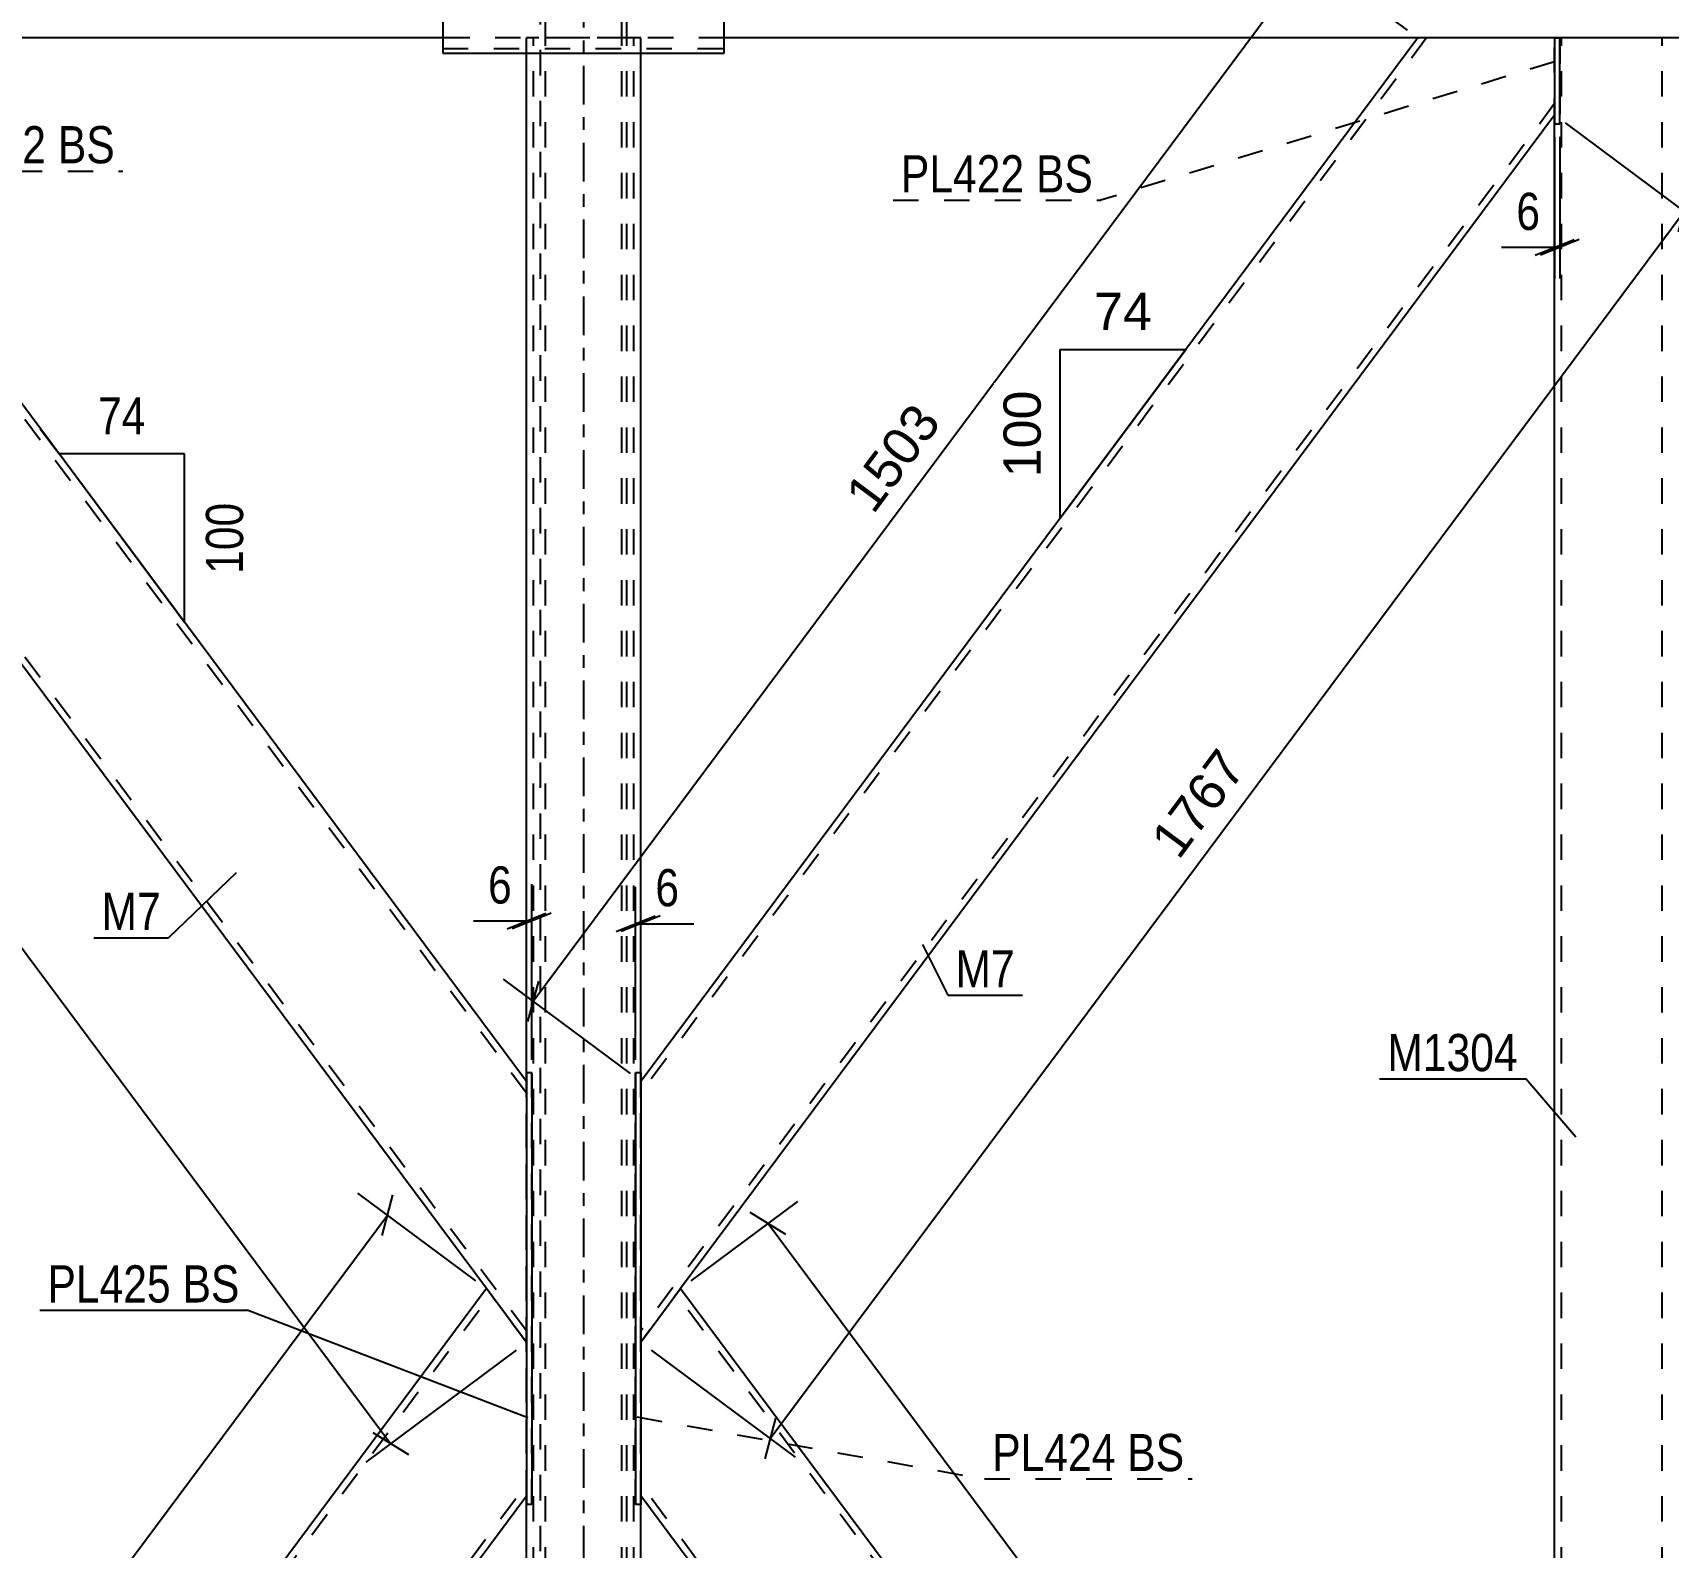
# Model space of a CAD drawing. Header units: millimetres. Extents: x -130 to 1059, y -611 to 230.
# Drawn here: x 86.7 to 212.6, y -126.3 to -9.6 of the extents above; entities that cross this region are included whole.
import ezdxf

# ---------------------------------------------------------------- set-up
doc = ezdxf.new("R2010")
doc.units = ezdxf.units.MM
doc.linetypes.add('DXK_LINE_DOT2', pattern=[3.9198, 1.9599, -1.9599])
doc.linetypes.add('DXK_LINE_DOT3', pattern=[5.9187, 2.979, -0.9799, 0.9799, -0.9799])
doc.styles.add('Arial', font='ARIAL.TTF', dxfattribs={"height": 0.2})
doc.styles.add('Arial Narrow', font='ARIALN.TTF', dxfattribs={"height": 0.2})

# ---------------------------------------------------------------- blocks, each defined once
blk = doc.blocks.new('Part-814407902-1498 - 1390')
at = {"color": 2, "linetype": 'Continuous'}
for p, q in [((193.34, -10), (133.51, -90.37)), ((203.87, -10), (193.38, -10)), ((203.87, -15.96), (136.58, -106.33))]:
    blk.add_line(p, q, dxfattribs=at)
at = {"color": 7, "linetype": 'DXK_LINE_DOT2'}
for p, q in [((194.01, -10), (133.51, -91.26)), ((193.34, -10), (193.38, -10)), ((193.38, -10), (193.34, -10)), ((203.87, -10), (203.87, -15.96)), ((203.87, -15.06), (133.51, -109.57)), ((133.51, -110.46), (133.51, -90.37)), ((136.58, -106.33), (133.51, -110.46))]:
    blk.add_line(p, q, dxfattribs=at)
blk = doc.blocks.new('Part-814407902-1513 - 1390')
at = {"color": 2, "linetype": 'Continuous'}
for p, q in [((133.51, -110.46), (136.58, -106.33)), ((136.58, -106.33), (203.87, -196.71)), ((193.34, -202.67), (133.51, -122.3)), ((203.87, -202.67), (193.38, -202.67))]:
    blk.add_line(p, q, dxfattribs=at)
at = {"color": 7, "linetype": 'DXK_LINE_DOT2'}
for p, q in [((203.87, -197.6), (136.25, -106.78)), ((133.51, -122.3), (133.51, -110.46)), ((194.01, -202.67), (133.51, -121.4)), ((203.87, -202.67), (203.87, -196.71)), ((193.34, -202.67), (193.38, -202.67)), ((193.38, -202.67), (193.34, -202.67))]:
    blk.add_line(p, q, dxfattribs=at)
blk = doc.blocks.new('Part-814407902-1620 - 1390')
at = {"color": 7, "linetype": 'DXK_LINE_DOT3'}
blk.add_line((129.11, 29.28), (129.11, -199.72), dxfattribs=at)
at = {"color": 7, "linetype": 'DXK_LINE_DOT2'}
for p, q in [((125.77, 20.43), (125.77, -202.67)), ((126.17, -202.67), (126.17, 20.43)), ((132.04, -202.67), (132.04, 20.43)), ((132.44, -202.67), (132.44, 20.43))]:
    blk.add_line(p, q, dxfattribs=at)
blk = doc.blocks.new('Part-814407902-1552 - 1390')
at = {"color": 2, "linetype": 'Continuous'}
for p, q in [((139.94, 9.54), (118.27, 9.54)), ((118.27, 9.54), (118.27, -11.18)), ((118.27, 9.18), (139.94, 9.18)), ((139.94, -11.18), (139.94, 9.54)), ((118.27, -11.18), (139.94, -11.18))]:
    blk.add_line(p, q, dxfattribs=at)
at = {"color": 7, "linetype": 'DXK_LINE_DOT2'}
blk.add_line((118.27, -10.82), (139.94, -10.82), dxfattribs=at)
blk = doc.blocks.new('Part-814407902-1664 - 1390')
at = {"color": 2, "linetype": 'Continuous'}
for p, q in [((118.27, -10), (64.83, -10)), ((193.38, -10), (139.94, -10)), ((203.87, -10), (203.87, -10)), ((355.78, -10), (204.27, -10))]:
    blk.add_line(p, q, dxfattribs=at)
at = {"color": 7, "linetype": 'DXK_LINE_DOT2'}
for p, q in [((139.94, -10), (118.27, -10)), ((998.27, -10), (193.38, -10)), ((204.27, -10), (203.87, -10))]:
    blk.add_line(p, q, dxfattribs=at)
blk = doc.blocks.new('Part-814407902-1777 - 1390')
at = {"color": 2, "linetype": 'Continuous'}
for p, q in [((125.11, -89.72), (124.71, -89.72)), ((124.71, -89.72), (124.71, -122.95)), ((125.11, -89.72), (125.11, -122.95)), ((125.11, -122.95), (124.71, -122.95))]:
    blk.add_line(p, q, dxfattribs=at)
blk = doc.blocks.new('Part-814407902-1778 - 1390')
at = {"color": 7, "linetype": 'DXK_LINE_DOT2'}
for p, q in [((124.71, -122.95), (124.71, -89.72)), ((125.11, -89.72), (124.71, -89.72)), ((125.11, -122.95), (125.11, -89.72)), ((125.11, -122.95), (124.71, -122.95))]:
    blk.add_line(p, q, dxfattribs=at)
blk = doc.blocks.new('Part-814407902-1783 - 1390')
at = {"color": 2, "linetype": 'Continuous'}
for p, q in [((204.27, -10), (203.87, -10)), ((203.87, -10), (203.87, -16.62)), ((204.27, -16.62), (204.27, -10)), ((203.87, -16.62), (204.27, -16.62))]:
    blk.add_line(p, q, dxfattribs=at)
blk = doc.blocks.new('Part-814407902-1788 - 1390')
at = {"color": 7, "linetype": 'DXK_LINE_DOT2'}
for p, q in [((203.87, -10), (204.27, -10)), ((203.87, -10), (203.87, -16.62)), ((204.27, -10), (204.27, -16.62)), ((203.87, -16.62), (204.27, -16.62))]:
    blk.add_line(p, q, dxfattribs=at)
blk = doc.blocks.new('Part-814407902-1817 - 1390')
at = {"color": 7, "linetype": 'DXK_LINE_DOT2'}
for p, q in [((133.11, -122.96), (133.11, -89.7)), ((133.51, -89.7), (133.11, -89.7)), ((133.51, -122.96), (133.51, -89.7)), ((133.51, -122.96), (133.11, -122.96))]:
    blk.add_line(p, q, dxfattribs=at)
blk = doc.blocks.new('Part-814407902-1822 - 1390')
at = {"color": 2, "linetype": 'Continuous'}
for p, q in [((133.51, -89.7), (133.11, -89.7)), ((133.11, -89.7), (133.11, -122.96)), ((133.51, -89.7), (133.51, -122.96)), ((133.51, -122.96), (133.11, -122.96))]:
    blk.add_line(p, q, dxfattribs=at)
blk = doc.blocks.new('Part-814407902-1888 - 1390')
at = {"color": 7, "linetype": 'DXK_LINE_DOT2'}
for p, q in [((212.67, -10), (203.87, -10)), ((203.87, -16.62), (203.87, -10)), ((204.4, -202.67), (204.4, -10)), ((212.14, -202.67), (212.14, -10))]:
    blk.add_line(p, q, dxfattribs=at)
at = {"color": 2, "linetype": 'Continuous'}
blk.add_line((203.87, -196.04), (203.87, -16.62), dxfattribs=at)
blk = doc.blocks.new('Part-814407902-1953 - 1390')
at = {"color": 2, "linetype": 'Continuous'}
for p, q in [((121.62, -106.33), (54.34, -196.71)), ((124.71, -110.48), (121.62, -106.33)), ((64.86, -202.67), (124.71, -122.28)), ((63.53, -202.67), (54.34, -202.67)), ((64.47, -202.67), (63.53, -202.67)), ((64.83, -202.67), (64.47, -202.67))]:
    blk.add_line(p, q, dxfattribs=at)
at = {"color": 7, "linetype": 'DXK_LINE_DOT2'}
for p, q in [((54.34, -197.6), (121.96, -106.78)), ((124.71, -122.28), (124.71, -110.48)), ((64.2, -202.67), (124.71, -121.39)), ((54.34, -196.71), (54.34, -202.67)), ((64.04, -202.67), (63.53, -202.67)), ((64.47, -202.67), (64.2, -202.67)), ((64.83, -202.67), (64.86, -202.67)), ((64.86, -202.67), (64.83, -202.67))]:
    blk.add_line(p, q, dxfattribs=at)
blk = doc.blocks.new('Part-814407902-1958 - 1390')
at = {"color": 2, "linetype": 'Continuous'}
for p, q in [((64.83, -10), (54.34, -10)), ((124.71, -90.38), (64.86, -10)), ((121.62, -106.33), (54.34, -15.96))]:
    blk.add_line(p, q, dxfattribs=at)
at = {"color": 7, "linetype": 'DXK_LINE_DOT2'}
for p, q in [((54.34, -15.96), (54.34, -10)), ((124.71, -91.28), (64.2, -10)), ((64.86, -10), (64.83, -10)), ((64.86, -10), (64.83, -10)), ((124.71, -109.58), (54.34, -15.06)), ((124.71, -110.48), (124.71, -90.38)), ((124.71, -110.48), (121.62, -106.33))]:
    blk.add_line(p, q, dxfattribs=at)
blk = doc.blocks.new('Part-814407902-1963 - 1390')
at = {"color": 7, "linetype": 'DXK_LINE_DOT2'}
for p, q in [((133.51, -10), (124.71, -10)), ((124.71, -11.18), (124.71, -10)), ((125.24, -202.67), (125.24, -10)), ((132.97, -202.67), (132.97, -10)), ((133.51, -11.18), (133.51, -10)), ((124.71, -122.95), (124.71, -89.72)), ((133.51, -122.96), (133.51, -89.7))]:
    blk.add_line(p, q, dxfattribs=at)
at = {"color": 2, "linetype": 'Continuous'}
for p, q in [((124.71, -89.72), (124.71, -11.18)), ((133.51, -89.7), (133.51, -11.18)), ((124.71, -202.67), (124.71, -122.95)), ((133.51, -202.67), (133.51, -122.96))]:
    blk.add_line(p, q, dxfattribs=at)
blk = doc.blocks.new('StraightDimension-814407902-2136 - 1390')
at = {"color": 7, "linetype": 'Continuous'}
for p, q in [((137.39, -105.74), (145.6, -99.62)), ((144.69, -102.17), (141.94, -100.48)), ((143.32, -101.32), (210.28, -191.27)), ((204.67, -195.45), (212.57, -189.57)), ((208.91, -190.42), (211.66, -192.11))]:
    blk.add_line(p, q, dxfattribs=at)
at = {"color": 0}
blk.add_wipeout([(180.42, -149.89), (183.78, -147.39), (177.76, -139.29), (174.39, -141.8)], dxfattribs=at)
at = {"color": 3, "style": 'Arial'}
blk.add_text('1682', height=2.865, rotation=-53.3309, dxfattribs=at).set_placement((175.23, -141.92))
blk = doc.blocks.new('StraightDimension-814407902-2709 - 1390')
at = {"color": 7, "linetype": 'Continuous'}
for p, q in [((192.54, -9.4), (182.77, -2.13)), ((184.64, -5.39), (185.47, -2.27)), ((125.22, -84.2), (185.05, -3.83)), ((132.71, -89.77), (122.93, -82.5)), ((125.63, -82.64), (124.8, -85.76))]:
    blk.add_line(p, q, dxfattribs=at)
at = {"color": 0}
blk.add_wipeout([(157.55, -39.52), (154.18, -37.01), (148.15, -45.1), (151.52, -47.61)], dxfattribs=at)
at = {"color": 3, "style": 'Arial'}
blk.add_text('1503', height=2.865, rotation=53.3309, dxfattribs=at).set_placement((151.4, -46.77))
blk = doc.blocks.new('StraightDimension-814407902-28272 - 1390')
at = {"color": 7, "linetype": 'Continuous'}
for p, q in [((203.87, -17.62), (203.87, -28.54)), ((204.27, -17.62), (204.27, -28.54)), ((203.87, -26.14), (199.79, -26.14)), ((203.87, -26.14), (199.79, -26.14)), ((202.37, -26.74), (205.37, -25.54)), ((205.77, -25.54), (202.77, -26.74)), ((203.87, -26.14), (204.27, -26.14))]:
    blk.add_line(p, q, dxfattribs=at)
at = {"color": 0}
blk.add_wipeout([(203.34, -25.39), (203.34, -21.19), (200.32, -21.19), (200.32, -25.39)], dxfattribs=at)
at = {"color": 3, "style": 'Arial Narrow'}
blk.add_text('6', height=2.86, dxfattribs=at).set_placement((200.92, -24.79))
blk = doc.blocks.new('StraightDimension-814407902-2076 - 1390')
at = {"color": 7, "linetype": 'Continuous'}
for p, q in [((204.67, -16.55), (215.75, -24.8)), ((213.41, -24.93), (214.24, -21.81)), ((143.47, -117.88), (213.83, -23.37)), ((134.31, -111.06), (145.39, -119.31)), ((143.88, -116.32), (143.05, -119.44))]:
    blk.add_line(p, q, dxfattribs=at)
at = {"color": 0}
blk.add_wipeout([(181.06, -66.13), (177.69, -63.62), (171.66, -71.72), (175.03, -74.23)], dxfattribs=at)
at = {"color": 3, "style": 'Arial'}
blk.add_text('1767', height=2.865, rotation=53.3309, dxfattribs=at).set_placement((174.91, -73.39))
blk = doc.blocks.new('StraightDimension-814407902-2535 - 1390')
at = {"color": 7, "linetype": 'Continuous'}
for p, q in [((53.53, -16.55), (41.96, -25.17)), ((45.26, -24.59), (42.5, -22.9)), ((43.88, -23.74), (114.25, -118.26)), ((123.91, -111.07), (112.33, -119.69)), ((112.88, -117.42), (115.63, -119.11))]:
    blk.add_line(p, q, dxfattribs=at)
at = {"color": 0}
blk.add_wipeout([(82.21, -73.97), (85.58, -71.46), (80.5, -64.63), (77.13, -67.14)], dxfattribs=at)
at = {"color": 3, "style": 'Arial Narrow'}
blk.add_text('1768', height=2.863, rotation=-53.3309, dxfattribs=at).set_placement((77.97, -67.26))
blk = doc.blocks.new('StraightDimension-814407902-2554 - 1390')
at = {"color": 7, "linetype": 'Continuous'}
for p, q in [((120.82, -105.74), (111.73, -98.97)), ((113.6, -102.23), (114.43, -99.11)), ((46.73, -191.05), (114.02, -100.67)), ((53.53, -196.11), (44.45, -189.35)), ((47.15, -189.49), (46.32, -192.61))]:
    blk.add_line(p, q, dxfattribs=at)
at = {"color": 0}
blk.add_wipeout([(82.32, -142), (78.95, -139.49), (73.86, -146.32), (77.23, -148.83)], dxfattribs=at)
at = {"color": 3, "style": 'Arial Narrow'}
blk.add_text('1690', height=2.863, rotation=53.3309, dxfattribs=at).set_placement((77.11, -147.99))
blk = doc.blocks.new('StraightDimension-814407902-2648 - 1390')
at = {"color": 7, "linetype": 'Continuous'}
for p, q in [((133.11, -88.7), (133.11, -75.38)), ((133.51, -88.7), (133.51, -75.38)), ((131.61, -78.83), (134.61, -77.63)), ((135.01, -77.63), (132.01, -78.83)), ((133.11, -78.23), (133.51, -78.23)), ((133.51, -78.23), (137.59, -78.23)), ((133.51, -78.23), (137.59, -78.23))]:
    blk.add_line(p, q, dxfattribs=at)
at = {"color": 0}
blk.add_wipeout([(137.06, -77.48), (137.06, -73.28), (134.03, -73.28), (134.03, -77.48)], dxfattribs=at)
at = {"color": 3, "style": 'Arial Narrow'}
blk.add_text('6', height=2.86, dxfattribs=at).set_placement((134.63, -76.88))
blk = doc.blocks.new('AngleDimension-814407902-2737 - 1390')
at = {"color": 7, "linetype": 'Continuous'}
for p, q in [((165.8, -34), (175.47, -34)), ((165.8, -47), (175.47, -34)), ((165.8, -47), (165.8, -34)), ((167.29, -45), (175.47, -34))]:
    blk.add_line(p, q, dxfattribs=at)
at = {"color": 0}
for points in [[(173.46, -33.1), (173.46, -28.9), (167.81, -28.9), (167.81, -33.1)], [(164.9, -36.57), (160.7, -36.57), (160.7, -44.44), (164.9, -44.44)]]:
    blk.add_wipeout(points, dxfattribs=at)
at = {"color": 3, "style": 'Arial'}
blk.add_text('74', height=2.865, dxfattribs=at).set_placement((168.41, -32.5))
blk.add_text('100', height=2.865, rotation=90.0002, dxfattribs=at).set_placement((164.3, -43.84))
blk = doc.blocks.new('StraightDimension-814407902-27584 - 1390')
at = {"color": 7, "linetype": 'Continuous'}
for p, q in [((124.71, -88.72), (124.71, -75.17)), ((125.11, -88.72), (125.11, -75.17)), ((124.71, -78.02), (120.63, -78.02)), ((124.71, -78.02), (120.63, -78.02)), ((123.21, -78.62), (126.21, -77.42)), ((126.61, -77.42), (123.61, -78.62)), ((124.71, -78.02), (125.11, -78.02))]:
    blk.add_line(p, q, dxfattribs=at)
at = {"color": 0}
blk.add_wipeout([(124.18, -77.27), (124.18, -73.07), (121.15, -73.07), (121.15, -77.27)], dxfattribs=at)
at = {"color": 3, "style": 'Arial Narrow'}
blk.add_text('6', height=2.86, dxfattribs=at).set_placement((121.75, -76.67))
blk = doc.blocks.new('AngleDimension-814407902-42848 - 1390')
at = {"color": 7, "linetype": 'Continuous'}
for p, q in [((87.27, -40.1), (88.72, -42.04)), ((98.39, -42.04), (88.72, -42.04)), ((98.39, -55.03), (88.72, -42.04)), ((98.39, -55.03), (98.39, -42.04))]:
    blk.add_line(p, q, dxfattribs=at)
at = {"color": 0}
for points in [[(95.98, -41.14), (95.98, -36.94), (91.12, -36.94), (91.12, -41.14)], [(103.49, -45.19), (99.29, -45.19), (99.29, -51.88), (103.49, -51.88)]]:
    blk.add_wipeout(points, dxfattribs=at)
at = {"color": 3, "style": 'Arial Narrow'}
blk.add_text('74', height=2.863, dxfattribs=at).set_placement((91.72, -40.54))
blk.add_text('100', height=2.863, rotation=90.0002, dxfattribs=at).set_placement((102.89, -51.28))
blk = doc.blocks.new('Mark-814407902-1494 - 1390')
at = {"color": 0}
blk.add_wipeout([(162.3, -83.13), (162.3, -80.13), (157.74, -80.13), (157.74, -83.13)], dxfattribs=at)
blk.add_wipeout([(162.3, -83.13), (162.3, -80.13), (157.74, -80.13), (157.74, -83.13)], dxfattribs=at)
at = {"color": 30, "linetype": 'Continuous'}
for p, q in [((155.21, -79.82), (157.14, -83.73)), ((157.14, -83.73), (162.9, -83.73))]:
    blk.add_line(p, q, dxfattribs=at)
at = {"color": 3, "style": 'Arial Narrow'}
blk.add_text('M7', height=2.863, dxfattribs=at).set_placement((157.74, -83.13))
blk = doc.blocks.new('Mark-814407902-1884 - 1390')
at = {"color": 0}
blk.add_wipeout([(201.04, -89.58), (201.04, -86.58), (190.99, -86.58), (190.99, -89.58)], dxfattribs=at)
blk.add_wipeout([(201.04, -89.58), (201.04, -86.58), (190.99, -86.58), (190.99, -89.58)], dxfattribs=at)
at = {"color": 30, "linetype": 'Continuous'}
for p in [(190.39, -90.18), (205.5, -94.66)]:
    blk.add_line(p, (201.64, -90.18), dxfattribs=at)
at = {"color": 3, "style": 'Arial Narrow'}
blk.add_text('M1304', height=2.863, dxfattribs=at).set_placement((190.99, -89.58))
blk = doc.blocks.new('Mark-814407902-1954 - 1390')
at = {"color": 0}
blk.add_wipeout([(96.55, -78.71), (96.55, -75.71), (91.99, -75.71), (91.99, -78.71)], dxfattribs=at)
blk.add_wipeout([(96.55, -78.71), (96.55, -75.71), (91.99, -75.71), (91.99, -78.71)], dxfattribs=at)
at = {"color": 30, "linetype": 'Continuous'}
for p in [(102.35, -74.31), (91.39, -79.31)]:
    blk.add_line(p, (97.15, -79.31), dxfattribs=at)
at = {"color": 3, "style": 'Arial Narrow'}
blk.add_text('M7', height=2.863, dxfattribs=at).set_placement((91.99, -78.71))
blk = doc.blocks.new('MarkSet-814407902-27606 - 1390')
at = {"color": 0}
for points in [[(97.33, -107.4), (97.33, -104.4), (87.83, -104.4), (87.83, -107.4)], [(102.61, -107.4), (102.61, -104.4), (98.23, -104.4), (98.23, -107.4)]]:
    blk.add_wipeout(points, dxfattribs=at)
for points in [[(97.33, -107.4), (97.33, -104.4), (87.83, -104.4), (87.83, -107.4)], [(102.61, -107.4), (102.61, -104.4), (98.23, -104.4), (98.23, -107.4)]]:
    blk.add_wipeout(points, dxfattribs=at)
at = {"color": 30, "linetype": 'Continuous'}
for p in [(87.23, -108), (124.81, -116.28)]:
    blk.add_line(p, (103.21, -108), dxfattribs=at)
at = {"color": 3, "style": 'Arial Narrow'}
for s, p in [('PL425', (87.83, -107.4)), ('BS', (98.23, -107.4))]:
    blk.add_text(s, height=2.863, dxfattribs=at).set_placement(p)
blk = doc.blocks.new('MarkSet-814407902-3368 - 1390')
at = {"color": 0}
for points in [[(163.04, -21.9), (163.04, -18.9), (153.54, -18.9), (153.54, -21.9)], [(168.32, -21.9), (168.32, -18.9), (163.94, -18.9), (163.94, -21.9)]]:
    blk.add_wipeout(points, dxfattribs=at)
for points in [[(163.04, -21.9), (163.04, -18.9), (153.54, -18.9), (153.54, -21.9)], [(168.32, -21.9), (168.32, -18.9), (163.94, -18.9), (163.94, -21.9)]]:
    blk.add_wipeout(points, dxfattribs=at)
at = {"color": 30, "linetype": 'DXK_LINE_DOT2'}
for p in [(203.87, -11.84), (152.94, -22.5)]:
    blk.add_line(p, (168.92, -22.5), dxfattribs=at)
at = {"color": 3, "style": 'Arial Narrow'}
for s, p in [('PL422', (153.54, -21.9)), ('BS', (163.94, -21.9))]:
    blk.add_text(s, height=2.863, dxfattribs=at).set_placement(p)
blk = doc.blocks.new('MarkSet-814407902-3356 - 1390')
at = {"color": 0}
for points in [[(87.73, -19.66), (87.73, -16.66), (78.23, -16.66), (78.23, -19.66)], [(93.02, -19.66), (93.02, -16.66), (88.63, -16.66), (88.63, -19.66)]]:
    blk.add_wipeout(points, dxfattribs=at)
for points in [[(87.73, -19.66), (87.73, -16.66), (78.23, -16.66), (78.23, -19.66)], [(93.02, -19.66), (93.02, -16.66), (88.63, -16.66), (88.63, -19.66)]]:
    blk.add_wipeout(points, dxfattribs=at)
at = {"color": 30, "linetype": 'DXK_LINE_DOT2'}
for p, q in [((54.15, -12.73), (77.63, -20.26)), ((77.63, -20.26), (93.62, -20.26))]:
    blk.add_line(p, q, dxfattribs=at)
at = {"color": 3, "style": 'Arial Narrow'}
for s, p in [('PL422', (78.23, -19.66)), ('BS', (88.63, -19.66))]:
    blk.add_text(s, height=2.863, dxfattribs=at).set_placement(p)
blk = doc.blocks.new('MarkSet-814407902-3362 - 1390')
at = {"color": 0}
for points in [[(170.07, -120.39), (170.07, -117.39), (160.57, -117.39), (160.57, -120.39)], [(175.35, -120.39), (175.35, -117.39), (170.97, -117.39), (170.97, -120.39)]]:
    blk.add_wipeout(points, dxfattribs=at)
for points in [[(170.07, -120.39), (170.07, -117.39), (160.57, -117.39), (160.57, -120.39)], [(175.35, -120.39), (175.35, -117.39), (170.97, -117.39), (170.97, -120.39)]]:
    blk.add_wipeout(points, dxfattribs=at)
at = {"color": 30, "linetype": 'DXK_LINE_DOT2'}
for p, q in [((133.21, -116.21), (159.97, -120.99)), ((159.97, -120.99), (175.95, -120.99))]:
    blk.add_line(p, q, dxfattribs=at)
at = {"color": 3, "style": 'Arial Narrow'}
for s, p in [('PL424', (160.57, -120.39)), ('BS', (170.97, -120.39))]:
    blk.add_text(s, height=2.863, dxfattribs=at).set_placement(p)

msp = doc.modelspace()

# ---------------------------------------------------------------- block references
for name in ['Part-814407902-1620 - 1390', 'Part-814407902-1664 - 1390', 'Part-814407902-1552 - 1390', 'Part-814407902-1958 - 1390', 'Part-814407902-1963 - 1390', 'Part-814407902-1498 - 1390', 'Part-814407902-1783 - 1390', 'Part-814407902-1788 - 1390', 'Part-814407902-1888 - 1390', 'Part-814407902-1777 - 1390', 'Part-814407902-1778 - 1390', 'Part-814407902-1817 - 1390', 'Part-814407902-1822 - 1390', 'Part-814407902-1953 - 1390', 'Part-814407902-1513 - 1390']:
    msp.add_blockref(name, (0, 0))

# ---------------------------------------------------------------- next in the draw order: block references
for name in ['StraightDimension-814407902-2709 - 1390', 'StraightDimension-814407902-28272 - 1390', 'StraightDimension-814407902-2136 - 1390']:
    msp.add_blockref(name, (0, 0))

# ---------------------------------------------------------------- next in the draw order: block references
for name in ['StraightDimension-814407902-2535 - 1390', 'StraightDimension-814407902-2076 - 1390']:
    msp.add_blockref(name, (0, 0))

# ---------------------------------------------------------------- next in the draw order: block references
for name in ['MarkSet-814407902-3368 - 1390', 'MarkSet-814407902-3356 - 1390', 'AngleDimension-814407902-2737 - 1390', 'AngleDimension-814407902-42848 - 1390', 'StraightDimension-814407902-27584 - 1390', 'StraightDimension-814407902-2648 - 1390', 'Mark-814407902-1954 - 1390', 'Mark-814407902-1494 - 1390', 'Mark-814407902-1884 - 1390', 'StraightDimension-814407902-2554 - 1390', 'MarkSet-814407902-3362 - 1390']:
    msp.add_blockref(name, (0, 0))

# ---------------------------------------------------------------- next in the draw order: block references
msp.add_blockref('MarkSet-814407902-27606 - 1390', (0, 0))

doc.saveas('drawing.dxf')
